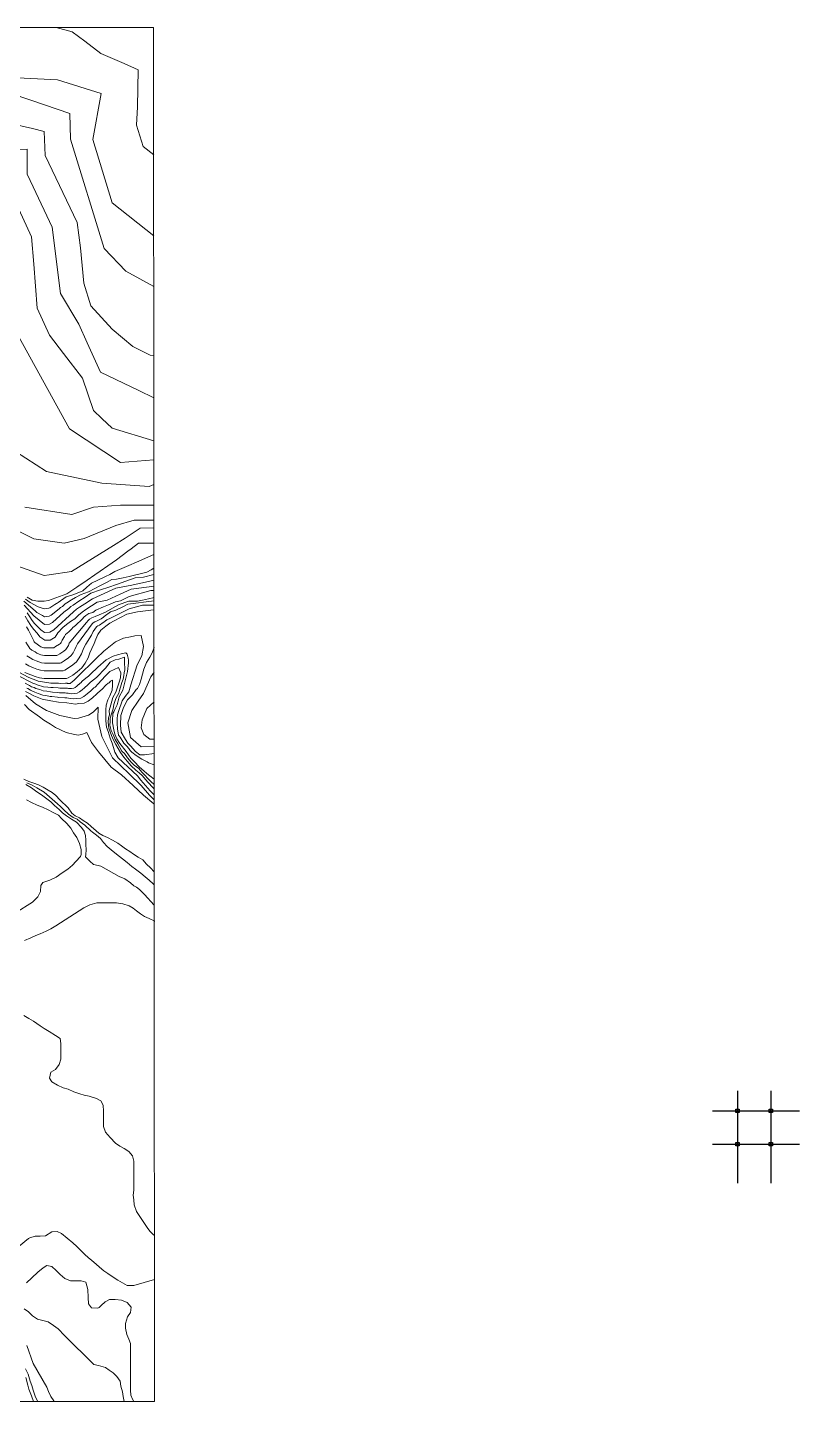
# Model space of a CAD drawing. Header units: metres. Extents: x 47 to 1988, y 46 to 663.
# Drawn here: x 1641 to 1988, y 46 to 663 of the extents above; entities that cross this region are included whole.
import ezdxf

# ---------------------------------------------------------------- set-up
doc = ezdxf.new("R2010")
doc.units = ezdxf.units.M
doc.layers.add('01_Fina', color=7, linetype='Continuous')
doc.layers.add('predios', color=220, linetype='Continuous')

msp = doc.modelspace()

# ---------------------------------------------------------------- linework, layer by layer
at = {"layer": '01_Fina', "linetype": 'Continuous', "lineweight": 9}
for p, q in [((1654.58, 404.65), (1654.58, 404.65)), ((1656.05, 402.58), (1656.05, 402.58)), ((1641.22, 385.86), (1641.22, 385.86)), ((1644.01, 387.64), (1644.01, 387.64))]:
    msp.add_line(p, q, dxfattribs=at)
at = {"layer": '01_Fina', "lineweight": 9}
for points in [[(959.22, 45.61), (1698.31, 45.61), (1697.87, 663.47), (958.78, 663.47), (959.22, 45.61)], [(1698.01, 469.05), (1683.01, 467.79), (1660.12, 483.04), (1629.16, 539.06), (1626.74, 565.32), (1627.36, 583.36), (1581.55, 593.67), (1551.98, 594.3), (1518.92, 605.42), (1503.66, 615.27), (1479.73, 639.18), (1467.37, 657.31), (1461.33, 663.47)], [(1697.99, 496.89), (1691.26, 500.16), (1674.06, 508.53), (1668.08, 521.65), (1664.23, 530.09), (1656, 543.84), (1652.31, 573.65), (1643.79, 591.83), (1641.09, 597.57), (1640.97, 608.68), (1632.7, 608.58), (1629.16, 608.54), (1625.01, 608.5), (1617.68, 610.36), (1603.73, 609.65), (1595.93, 610.63), (1575.14, 616.36), (1542.53, 631.3), (1530.4, 636.86), (1506.07, 654.26), (1504.52, 659.7), (1503.44, 663.47)], [(1697.97, 515.75), (1696.25, 516.14), (1688.55, 520.05), (1679.25, 527.88), (1669.58, 538.27), (1666.52, 548.47), (1665.05, 564.36), (1663.46, 575.85), (1649.06, 605.95), (1648.67, 616.69), (1643.38, 617.98), (1634.9, 620.03), (1623.11, 622.89), (1607.59, 620.58), (1585.81, 625.47), (1568.44, 633.42), (1556.2, 640.88), (1547.14, 646.41), (1540.18, 652.74), (1533.69, 659.34), (1531.59, 663.47)], [(1697.95, 547.05), (1685.41, 553.92), (1675.58, 564.07), (1660.52, 613.22), (1660.19, 624.77), (1643.08, 630.64), (1633.01, 634.1), (1621.6, 638.02), (1608.73, 642.44), (1579, 652.65), (1565.54, 663.47)], [(1697.94, 569.71), (1679.18, 584.58), (1670.54, 613.04), (1674.27, 633.76), (1654.62, 639.98), (1630.73, 641.17), (1616.59, 648.53), (1611.28, 651.3), (1606.04, 663.47)], [(1697.91, 606.22), (1693.17, 610.01), (1690.24, 619.51), (1690.64, 627.72), (1690.98, 644.49), (1684.57, 647.28), (1674.2, 651.78), (1666.95, 657.26), (1661.34, 661.5), (1654.04, 663.47)], [(1698, 477.65), (1679.23, 483.24), (1674.67, 487.61), (1670.89, 491.25), (1665.86, 505.81), (1657.42, 516.92), (1651.15, 525.18), (1645.54, 537.22), (1644, 557.03), (1643.03, 569.36), (1637.29, 581.74)], [(1698.02, 457.91), (1695.93, 457.09), (1674.67, 458.53), (1649.67, 463.88), (1635.85, 472.85)], [(1698.02, 448.7), (1682.98, 448.7), (1670.87, 447.75), (1661.14, 444.42), (1640.06, 447.8)], [(1698.03, 441.95), (1689.14, 441.95), (1680.92, 439.48), (1666.62, 433.7), (1657.63, 431.6), (1644.11, 433.59), (1630.46, 440.35)], [(1698.03, 438.49), (1691.84, 438.38), (1685.08, 433.82), (1679.78, 430.53), (1667.24, 422.75), (1660.91, 418.83), (1650.91, 417.38), (1648.63, 417.05), (1632.89, 422.57)], [(1698.04, 426.44), (1690.18, 423.05), (1686.79, 421.6), (1680.46, 418.87), (1678.13, 417.51), (1676.2, 416.58), (1672.81, 414.96), (1669.96, 413.6), (1667.84, 411.76), (1666, 410.15), (1663.57, 409.15), (1661.11, 408.14), (1658.6, 407.44), (1654.98, 404.9), (1654.58, 404.65), (1654.23, 404.38), (1653.49, 403.96), (1651.23, 402.55), (1650.76, 402.28), (1648.72, 401.99), (1645.97, 402.96), (1642.44, 404.95), (1640.33, 406.37)], [(1698.03, 431.56), (1691.09, 431.56), (1687.79, 429.07), (1686.29, 427.94), (1681.15, 424.07), (1677.33, 421.45), (1673.85, 419.05), (1671.41, 417.38), (1667.96, 415), (1663.38, 411.85), (1658.86, 408.74), (1650.65, 405.86), (1648.66, 405.51), (1645.91, 405.46), (1643.35, 405.98), (1641.08, 407.29)], [(1698.04, 420.35), (1696.73, 419.61), (1694.77, 418.5), (1686.83, 416.66), (1684.19, 416.05), (1681.16, 415.35), (1679.12, 415.23), (1676.73, 413.96), (1673.75, 412.37), (1671.4, 411.13), (1668.59, 409.63), (1665.28, 408.55), (1662.74, 407.13), (1660.97, 406.14), (1658.83, 404.73), (1658.15, 404.28), (1657.5, 403.7), (1656.85, 403.07), (1656.05, 402.58), (1655.35, 402.04), (1651.82, 399.24), (1650.91, 398.69), (1648.78, 398.48), (1647.92, 399.08), (1645.44, 400.46), (1644.63, 401.11), (1639.57, 405.44)], [(1698.04, 417.53), (1693.3, 416.31), (1689.59, 416), (1681.21, 413.07), (1677.79, 411.87), (1674.07, 410.58), (1669.72, 409.06), (1667.07, 407.3), (1664.33, 405.48), (1661.69, 403.73), (1660.68, 403.06), (1659.71, 402.19), (1657.53, 400.5), (1652.41, 395.92), (1651.06, 395.11), (1648.84, 394.97), (1643.99, 398.93), (1639.7, 403.7)], [(1698.05, 414.87), (1694.18, 414.06), (1687.26, 412.62), (1684.84, 412.11), (1680.87, 411.28), (1677.6, 409.81), (1670.4, 406.58), (1666.93, 404.29), (1664.56, 402.73), (1663.21, 401.84), (1661.91, 400.68), (1653, 392.61), (1651.21, 391.53), (1648.9, 391.45), (1647.17, 392.65), (1644.37, 395.44), (1643.34, 396.76), (1642.23, 398.46), (1641.01, 400.29)], [(1698.05, 412.23), (1687.72, 410.92), (1682.82, 408.63), (1677, 405.91), (1672.55, 405.1), (1667.43, 401.73), (1665.73, 400.61), (1664.11, 399.17), (1662.48, 397.59), (1660.49, 396.36), (1658.72, 395), (1657.12, 393.61), (1654.87, 391.32), (1653.58, 389.29), (1651.36, 387.95), (1648.96, 387.94), (1646.8, 389.43), (1645.47, 391.08), (1643.84, 392.94), (1642.7, 394.58), (1641.31, 396.72), (1640.17, 398.73)], [(1698.05, 410.28), (1696.69, 410.33), (1686.86, 407.58), (1682.97, 405.66), (1680.74, 405.27), (1677.56, 403.89), (1675.37, 402.95), (1671.83, 401.42), (1670.55, 400.46), (1668.76, 399.89), (1667.4, 398.99), (1666.57, 398.25), (1665.91, 397.53), (1662.7, 394.62), (1661.63, 393.63), (1661.06, 393.01), (1659.71, 391.74), (1658.24, 390.46), (1657.8, 389.63), (1656.79, 388), (1656.57, 387.44), (1656.28, 386.96), (1655.97, 386.53), (1655.58, 386.18), (1653.84, 385.08), (1652.99, 384.56), (1652.84, 384.52), (1652.3, 384.49), (1651.75, 384.5), (1648.9, 384.5), (1648.48, 384.57), (1648.08, 384.69), (1647.69, 384.84), (1647.17, 385.04), (1646.78, 385.3), (1645.47, 386.14), (1644.51, 386.86), (1644.26, 387.19), (1644.01, 387.64), (1641.8, 392.1), (1641.6, 392.43), (1640.8, 393.89)], [(1698.06, 401.66), (1696.65, 401.48), (1690.67, 400.71), (1685.76, 399.65), (1680.13, 396.64), (1678.21, 395.68), (1676.38, 394.33), (1674.08, 392.5), (1672.84, 390.5), (1671.86, 388.38), (1671.09, 386.5), (1670.05, 384.26), (1669.28, 382.33), (1668.5, 380), (1667.05, 377.61), (1665.54, 375.48), (1663.54, 373.74), (1661.57, 372.3), (1659.53, 371.02), (1658.77, 370.79), (1656.09, 370.67), (1653.32, 370.69), (1651.03, 370.7), (1648.66, 370.77), (1646.56, 371.1), (1644.57, 371.69), (1642.63, 372.44), (1640.04, 373.46)], [(1640.24, 377.36), (1641.83, 376.35), (1643.89, 375.54), (1645.44, 374.94), (1647.04, 374.47), (1648.72, 374.2), (1651.02, 374.15), (1651.26, 374.15), (1652.93, 374.14), (1655.14, 374.13), (1657.29, 374.22), (1657.9, 374.4), (1659.64, 375.49), (1661.55, 376.85), (1663.15, 378.24), (1664.36, 379.95), (1665.52, 381.86), (1666.16, 383.75), (1666.58, 384.59), (1667.48, 386.16), (1669.89, 390.16), (1670.77, 391.92), (1672.2, 393.94), (1672.41, 394.12), (1672.75, 394.35), (1673.52, 394.75), (1675.22, 395.87), (1675.45, 396.04), (1676.3, 396.67), (1676.91, 397.12), (1678.45, 397.89), (1680.9, 399.11), (1683.82, 400.57), (1686.87, 402.1), (1692.84, 403.72), (1698.05, 403.73)], [(1698.05, 407.16), (1695.57, 406.59), (1692.85, 405.96), (1690.58, 405.44), (1686.68, 405.49), (1684.94, 404.87), (1682.09, 403.86), (1680.7, 403.08), (1676.18, 400.53), (1673.42, 399.36), (1671.54, 398.56), (1670.09, 398.04), (1669.07, 397.37), (1668.44, 396.81), (1667.72, 395.9), (1659.91, 386.58), (1659.55, 385.58), (1658.97, 384.62), (1658.37, 383.77), (1657.57, 383.07), (1655.77, 381.88), (1654.63, 381.17), (1654.32, 381.08), (1653.25, 381.04), (1652.14, 381.04), (1651.31, 381.05), (1651, 381.05), (1648.84, 381.07), (1648, 381.2), (1647.2, 381.44), (1646.43, 381.74), (1645.39, 382.15), (1644.6, 382.65), (1643.17, 383.53), (1642.22, 384.28), (1641.73, 384.95), (1641.22, 385.86), (1640.37, 387.03)], [(1698.05, 405.6), (1686.26, 404.1), (1684.41, 403.17), (1680.87, 401.38), (1678.55, 400.72), (1675.62, 398.56), (1675.16, 398.22), (1674.52, 397.75), (1674.32, 397.62), (1672.53, 396.65), (1671.42, 396.19), (1670.74, 395.75), (1670.32, 395.38), (1663.65, 386.27), (1663.03, 385.16), (1662.53, 383.72), (1661.67, 382.28), (1660.76, 381), (1659.56, 379.96), (1657.71, 378.69), (1656.26, 377.79), (1655.8, 377.65), (1654.2, 377.58), (1652.53, 377.59), (1651.29, 377.6), (1651.01, 377.6), (1648.78, 377.64), (1647.52, 377.84), (1646.32, 378.19), (1645.16, 378.64), (1643.61, 379.25), (1642.42, 380.01), (1640.87, 380.91)], [(1698.11, 331.91), (1695.62, 332.86), (1694.96, 333.19), (1692.51, 334.45), (1690.08, 336.16), (1688.09, 337.56), (1687.33, 338.36), (1686.66, 339.32), (1685.83, 340.23), (1684.51, 341.7), (1682.77, 344.3), (1682.1, 345.29), (1681.91, 346.33), (1681.62, 347.91), (1681.54, 350.64), (1681.48, 352.65), (1681.57, 354.37), (1682.24, 356.3), (1683.73, 360.62), (1685.13, 362.56), (1686.76, 364.8), (1687.62, 367.94), (1690.41, 376.93), (1692.55, 380.87), (1693.3, 385.05), (1692.27, 390.12), (1689.43, 389.91), (1687.47, 389.48), (1684.28, 388.79), (1680.69, 387.24), (1675.47, 383.01), (1672.08, 379.69), (1669.46, 377.14), (1666.13, 373.88), (1661.97, 369.82), (1661.84, 369.71), (1661.57, 369.48), (1661.49, 369.4), (1661.47, 369.39), (1661.09, 369.05), (1660.71, 368.75), (1660.36, 368.55), (1659.88, 368.54), (1659.55, 368.48), (1659.17, 368.54), (1658.98, 368.56), (1658.77, 368.59), (1658.23, 368.59), (1655.9, 368.55), (1655.07, 368.58), (1653, 368.67), (1651.71, 368.7), (1646.04, 369.46), (1645.64, 369.64), (1641.8, 371.18), (1636.94, 373.67)], [(1636.55, 372.19), (1643.55, 368.58), (1644.9, 368.12), (1645.52, 367.83), (1648.33, 367.02), (1650.27, 366.88), (1651.61, 366.7), (1652.69, 366.66), (1654.91, 366.48), (1655.71, 366.44), (1658.15, 366.41), (1658.72, 366.4), (1658.78, 366.39), (1659.19, 366.34), (1659.56, 366.28), (1660.34, 366.18), (1660.99, 366.3), (1661.95, 366.31), (1662.65, 366.71), (1663.42, 367.31), (1664.18, 367.99), (1664.2, 368.02), (1664.37, 368.17), (1664.91, 368.62), (1665.17, 368.85), (1665.83, 369.55), (1667.39, 370.86), (1668.55, 371.85), (1670.06, 373.24), (1672.14, 375.17), (1672.79, 375.77), (1673.94, 376.83), (1675.33, 378.12), (1676.48, 379.19), (1679.66, 380.72), (1681.69, 381.4), (1683.93, 381.9), (1685.33, 382.25), (1686.01, 381.6), (1686.37, 379.82), (1686.56, 378.92), (1686.57, 377.79), (1686.12, 373.82), (1685.72, 372.13), (1685.41, 370.84), (1684.56, 367.34), (1684.11, 365.46), (1682.45, 362.55), (1681.56, 358.89), (1680.47, 356.74), (1679.99, 355.79), (1679.58, 354.99), (1679.43, 351.76), (1679.38, 350.73), (1680.04, 347.62), (1680.47, 345.63), (1681.41, 343.58), (1682.72, 341.48), (1685.48, 337.96), (1687.67, 334.91), (1689.12, 333.34), (1691.47, 330.8), (1693.53, 329.2), (1694.89, 327.99), (1696.1, 326.92), (1698.11, 325.45)], [(1698.11, 323.11), (1696.64, 324.4), (1695.25, 325.79), (1693.96, 327.26), (1692.57, 328.62), (1691.19, 330.25), (1689.06, 331.8), (1687.77, 333.18), (1686.17, 335.12), (1684.72, 336.96), (1683.61, 338.07), (1681.73, 341.37), (1680.62, 343.37), (1679.66, 345.62), (1678.8, 347.31), (1678.25, 349.74), (1678.4, 351.41), (1678.37, 352.92), (1678.89, 354.89), (1679.72, 357.13), (1680.03, 359.04), (1680.67, 361.24), (1681.08, 362.03), (1682.18, 364.18), (1682.52, 365.3), (1683.25, 367.84), (1683.66, 368.96), (1684.22, 370.38), (1684.49, 372.05), (1684.66, 373.27), (1684.99, 374.65), (1684.93, 375.59), (1684.77, 377.25), (1684.74, 380.29), (1682.19, 379.46), (1680.56, 379.06), (1678.3, 378.08), (1676.24, 375.43), (1672.17, 371.11), (1669.56, 369.14), (1669.36, 368.93), (1668.37, 367.87), (1667.98, 367.54), (1667.18, 366.86), (1666.92, 366.63), (1666.88, 366.6), (1665.74, 365.56), (1664.6, 364.67), (1663.54, 364.07), (1662.1, 364.05), (1661.13, 363.87), (1659.96, 364.03), (1659.41, 364.11), (1658.79, 364.19), (1658.69, 364.2), (1658.06, 364.23), (1655.53, 364.32), (1654.76, 364.38), (1652.37, 364.64), (1651.51, 364.7), (1649.88, 364.97), (1648.17, 365.14), (1646.69, 365.72), (1645, 366.19), (1644.16, 366.61), (1643.04, 367.02), (1642.13, 367.56), (1641.47, 367.84), (1640.14, 368.65)], [(1698.11, 321.15), (1697.52, 321.69), (1695.41, 323.99), (1694.23, 325.32), (1692.91, 326.94), (1691.43, 328.28), (1689.91, 329.51), (1687.79, 331.52), (1685.93, 333.58), (1684.45, 335.35), (1682.98, 337.46), (1682, 339.23), (1680.87, 341.04), (1679.89, 343), (1679, 345.16), (1677.77, 348.41), (1677.43, 351.11), (1677.57, 353.08), (1677.97, 354.4), (1677.92, 356.34), (1678.65, 358.89), (1679.58, 362.13), (1680.96, 364.53), (1682.44, 369.02), (1682.99, 370.96), (1683.2, 373.29), (1682.1, 375.68), (1678.13, 373.86), (1676.13, 371.73), (1672.9, 368.31), (1671.57, 366.9), (1671.05, 366.46), (1669.98, 365.54), (1669.64, 365.24), (1669.59, 365.2), (1668.07, 363.82), (1666.54, 362.63), (1665.13, 361.83), (1663.21, 361.8), (1661.91, 361.56), (1660.35, 361.78), (1659.62, 361.88), (1658.8, 361.99), (1658.66, 362), (1657.98, 362.04), (1655.34, 362.2), (1654.61, 362.29), (1652.06, 362.63), (1651.41, 362.7), (1649.5, 363.06), (1648.01, 363.27), (1646.04, 364.04), (1644.49, 364.55), (1643.41, 365.09), (1642.54, 365.46), (1641.32, 366.18), (1640.9, 366.37)], [(1698.1, 340.24), (1692.31, 339.93), (1687.41, 344.13), (1686.21, 350.75), (1688.01, 356.3), (1690.86, 360.5), (1693.26, 364.03), (1696.57, 371.55), (1698.08, 373.53)], [(1698.12, 316.15), (1696.01, 318.26), (1692.24, 322.62), (1686.82, 327.81), (1679.44, 335.01), (1674.56, 344.6), (1672.82, 352.42), (1672.92, 357.82), (1670.76, 355.54), (1668.58, 354.27), (1664.12, 352.84), (1662.15, 352.79), (1655.65, 354.15), (1649.78, 356.33), (1644.77, 359.28), (1640.37, 363.07)], [(1698.1, 343.45), (1696.14, 343.45), (1693.42, 345.62), (1692.21, 348.5), (1692.69, 352.09), (1693.74, 354.65), (1694.77, 357.2), (1698.09, 360.29)]]:
    msp.add_lwpolyline(points, dxfattribs=at)
at = {"layer": '01_Fina', "linetype": 'Continuous', "lineweight": 9}
for points in [[(1698.07, 384.85), (1697.94, 384.4), (1697.16, 382.26), (1696.11, 380.35), (1694.69, 377.87), (1693.51, 374.85), (1692.87, 372.71), (1692.21, 370.45), (1691.46, 368.08), (1690.57, 366.28), (1690.03, 365.76), (1688.36, 363.32), (1686.14, 361.15), (1684.39, 357.76), (1683.12, 354.12), (1683.06, 349.72), (1683.27, 346.55), (1685.18, 343.35), (1686.22, 341.62), (1687.42, 340.38), (1689.74, 337.92), (1691.67, 336.44), (1693.7, 336.44), (1698.1, 337)], [(1640.33, 364.91), (1642.03, 363.91), (1643.97, 362.91), (1647.85, 361.4), (1651.74, 360.61), (1655.15, 360.08), (1658.8, 359.79), (1660.75, 359.52), (1662.7, 359.26), (1664.32, 359.56), (1666.73, 359.59), (1668.49, 360.59), (1670.39, 362.08), (1672.29, 363.8), (1672.78, 364.23), (1674.78, 365.93), (1676.43, 367.69), (1677.43, 368.61), (1677.91, 368.75), (1678.44, 369.55), (1679.42, 370.02), (1679.34, 367.79), (1679.25, 365.53), (1678.13, 362.97), (1677.28, 361.16), (1676.53, 358.78), (1676.4, 356.57), (1676.38, 353.98), (1676.39, 351.65), (1676.74, 348.88), (1677.37, 346.94), (1678.36, 343.93), (1679.3, 341.72), (1679.77, 339.76), (1680.47, 337.56), (1681.9, 335.1), (1690.6, 326.9), (1692.18, 325.05), (1696.35, 320.27), (1698.12, 318.39)], [(1639.88, 359.05), (1642.01, 356.78), (1646.55, 353.42), (1648.58, 352.05), (1651.5, 350.16), (1653.72, 348.62), (1658.6, 346.51), (1662.24, 345.52), (1664.04, 345.2), (1665.13, 345.5), (1665.91, 345.65), (1667.91, 346.52), (1669.95, 341.91), (1673.06, 337.69), (1678.74, 330.91), (1683.45, 327.41), (1688.61, 322.6), (1693.25, 318.28), (1697.93, 314.41), (1698.12, 314.24)], [(1698.14, 283.82), (1696.44, 285.52), (1694.74, 287.26), (1692.96, 289.19), (1690.98, 290.38), (1688.85, 291.68), (1687.12, 292.89), (1685.23, 294.12), (1683.41, 295.49), (1681.75, 296.65), (1679.39, 298.09), (1677.15, 299.3), (1674.98, 300.1), (1673.23, 301.21), (1672.1, 302.22), (1669.84, 304.18), (1668.11, 305.67), (1666.21, 306.9), (1664.55, 308.04), (1662.61, 308.95), (1661.17, 310.19), (1659.54, 312.58), (1655.7, 316.24), (1653.88, 318.11), (1652.22, 319.48), (1650.49, 320.58), (1648.18, 321.83), (1646.13, 322.96), (1644.06, 323.69), (1641.8, 324.38), (1639.58, 325.47)], [(1640.5, 322.99), (1642.93, 321.5), (1645.46, 319.81), (1647.49, 318.46), (1649.89, 316.65), (1651.69, 315.25), (1653.39, 313.61), (1655.38, 311.8), (1656.96, 310.3), (1658.78, 309.03), (1661.02, 307.52), (1663.14, 306.19), (1665.48, 303.78), (1666.73, 302.04), (1667.33, 300.1), (1667.48, 297.97), (1667.47, 295.91), (1667.49, 293.81), (1667.43, 291.5), (1667.2, 290.73), (1667.27, 290.48), (1669.25, 288.6), (1670.87, 287.07), (1672.92, 286.64), (1674.1, 286.36), (1682.44, 281.68), (1684.91, 280.59), (1687.42, 278.87), (1689.01, 277.57), (1690.15, 276.86), (1691.49, 275.78), (1692.54, 274.86), (1693.74, 273.63), (1698.15, 268.84)], [(1640.92, 323.79), (1643.34, 322.75), (1645.46, 321.6), (1648.75, 319.66), (1654.7, 314.42), (1656.05, 313.16), (1657.57, 311.66), (1659.56, 309.67), (1661.68, 308.22), (1663.45, 307.43), (1664.92, 306.34), (1666.97, 304.78), (1669.67, 302.25), (1670.37, 301.59), (1672.16, 300.22), (1673.93, 298.85), (1675.39, 296.95), (1677, 295.23), (1678.82, 293.63), (1680.44, 292.28), (1685.95, 288.03), (1688.12, 286.22), (1689.78, 285.02), (1692.09, 283.2), (1694.12, 281.55), (1695.89, 280.07), (1697.74, 278.37), (1698.14, 278)], [(1640.76, 316.22), (1643.02, 314.94), (1645.49, 313.77), (1647.87, 312.81), (1650.48, 311.63), (1652.79, 310.42), (1655.07, 309.23), (1656.53, 307.74), (1658.88, 305.56), (1660.72, 303.5), (1661.92, 301.3), (1663.39, 299.16), (1664.51, 296.48), (1665.36, 293.88), (1665.33, 291.62), (1664.98, 290.67), (1662.85, 288.46), (1661.38, 286.77), (1659.25, 284.95), (1656.79, 283.34), (1654.1, 281.34), (1651.18, 280.01), (1648.06, 278.93), (1647.15, 277.64), (1647.07, 274.89), (1645.79, 272.48), (1643.38, 270.11), (1635.83, 265.4)], [(1639.81, 252.92), (1642.63, 254.16), (1644.97, 255.21), (1646.89, 255.94), (1649.56, 257.14), (1651.67, 258.17), (1653.85, 259.44), (1666.57, 267.65), (1669.26, 269.01), (1672.34, 269.83), (1674.46, 269.89), (1676.57, 269.89), (1678.83, 269.88), (1681.24, 269.8), (1684.11, 269.47), (1686.88, 268.51), (1688.61, 267.4), (1690.25, 266.23), (1692, 264.93), (1693.73, 263.68), (1695.83, 262.77), (1698.42, 261.62)], [(1639.56, 219.17), (1641.84, 217.85), (1643.94, 216.57), (1646.9, 214.57), (1648.65, 213.38), (1650.96, 212.01), (1653.75, 210.2), (1655.85, 208.87), (1656.15, 206.63), (1656.14, 204.48), (1656.13, 202.23), (1656.1, 199.53), (1655.4, 197.12), (1653.79, 194.93), (1651.62, 193.76), (1651.07, 190.99), (1652.18, 189.29), (1654.67, 187.88), (1657.17, 186.62), (1659.52, 186.03), (1662.06, 184.84), (1664.67, 184), (1666.71, 183.42), (1668.97, 182.97), (1672.25, 181.94), (1674.08, 180.78), (1675.16, 178.86), (1675.38, 176.1), (1675.37, 173.98), (1675.37, 171.52), (1675.36, 169.26), (1676.23, 166.71), (1678.35, 164.37), (1680.68, 161.84), (1682.75, 160.38), (1684.71, 159.33), (1686.7, 157.98), (1688.43, 156.12), (1688.98, 153.76), (1689.01, 151.57), (1688.98, 148.65), (1689, 145.92), (1688.99, 143.31), (1688.96, 140.72), (1688.74, 138.38), (1688.94, 136.35), (1689.17, 134.02), (1690.17, 131.01), (1694.96, 123.86), (1696.23, 122.17), (1697.84, 120.61), (1698.26, 120.29)], [(1698.27, 100.49), (1688.97, 97.76), (1686.02, 97.85), (1683.82, 98.94), (1681.81, 100.18), (1679.74, 101.59), (1677.25, 103.17), (1675.47, 104.43), (1673.55, 106.01), (1671.99, 107.35), (1670.07, 109), (1668.43, 110.33), (1666.91, 111.74), (1663.29, 115.38), (1661.56, 116.92), (1656.52, 121.2), (1654.51, 122), (1652.17, 121.85), (1649.34, 120.15), (1646.84, 119.97), (1644.64, 119.98), (1642.23, 119.2), (1641.7, 118.9), (1637.41, 115.47)], [(1688.94, 45.61), (1688.36, 46.72), (1687.57, 48.46), (1687.53, 50.71), (1687.53, 53.37), (1687.45, 56.98), (1687.47, 60.58), (1687.48, 63.61), (1687.49, 66.92), (1687.49, 69.51), (1687.46, 71.69), (1686.72, 73.68), (1685.83, 75.74), (1685.21, 78.66), (1685.22, 80.74), (1686.11, 83.62), (1687.53, 85.59), (1687.72, 88.08), (1685.99, 90.15), (1683.47, 91.13), (1680.58, 91.55), (1678.11, 91.51), (1676.07, 90.46), (1674.26, 88.73), (1673.38, 87.88), (1672.73, 87.6), (1669.91, 87.68), (1668.6, 89.51), (1668.47, 92.36), (1668.34, 96.01), (1667.4, 99.3), (1665.3, 99.88), (1662.99, 99.87), (1660.58, 99.9), (1658.04, 100.9), (1655.87, 102.74), (1654.1, 104.55), (1652.07, 106.31), (1649.9, 106.78), (1648.3, 105.77), (1645.9, 103.77), (1643.09, 101.16), (1640.71, 98.95)], [(1684.7, 45.61), (1684.21, 47.83), (1683.94, 49.91), (1683.18, 52.53), (1682.87, 54.75), (1681.3, 56.79), (1679.64, 58.5), (1677.96, 59.76), (1676.27, 60.97), (1673.11, 61.81), (1670.98, 62.33), (1657.84, 75.32), (1655.01, 78.34), (1652.88, 79.85), (1650.46, 81.38), (1648.01, 82.06), (1645.7, 82.6), (1643.39, 84.11), (1641.59, 85.9), (1639.7, 87.34)], [(1640.87, 70.8), (1643.74, 62.74), (1649.81, 52.06), (1650.57, 50.11), (1651.67, 47.91), (1652.96, 45.94), (1653.23, 45.61)], [(1640.28, 60.36), (1641.45, 57.93), (1642.41, 54.7), (1643.13, 52.8), (1643.77, 50.74), (1644.84, 47.52), (1645.79, 45.62)], [(1640.38, 56.43), (1641.39, 52.93), (1641.76, 51.23), (1642.93, 48.17), (1643.96, 45.61)]]:
    msp.add_lwpolyline(points, dxfattribs=at)
at = {"layer": 'predios'}
for p, q in [((1960.26, 185.32), (1960.26, 143.85)), ((1975.26, 185.32), (1975.26, 143.85)), ((1949.06, 176.27), (1988.15, 176.27)), ((1949.06, 161.27), (1988.15, 161.27))]:
    msp.add_line(p, q, dxfattribs=at)
for points in [[(1959.51, 177.02), (1961.01, 177.02), (1961.01, 175.52), (1959.51, 175.52)], [(1960.51, 176.02), (1960.01, 176.02), (1960.01, 176.52), (1960.51, 176.52)], [(1974.51, 177.02), (1976.01, 177.02), (1976.01, 175.52), (1974.51, 175.52)], [(1975.51, 176.02), (1975.01, 176.02), (1975.01, 176.52), (1975.51, 176.52)], [(1959.51, 162.02), (1961.01, 162.02), (1961.01, 160.52), (1959.51, 160.52)], [(1960.51, 161.02), (1960.01, 161.02), (1960.01, 161.52), (1960.51, 161.52)], [(1974.51, 162.02), (1976.01, 162.02), (1976.01, 160.52), (1974.51, 160.52)], [(1975.51, 161.02), (1975.01, 161.02), (1975.01, 161.52), (1975.51, 161.52)]]:
    msp.add_lwpolyline(points, close=True, dxfattribs=at)

doc.saveas('drawing.dxf')
